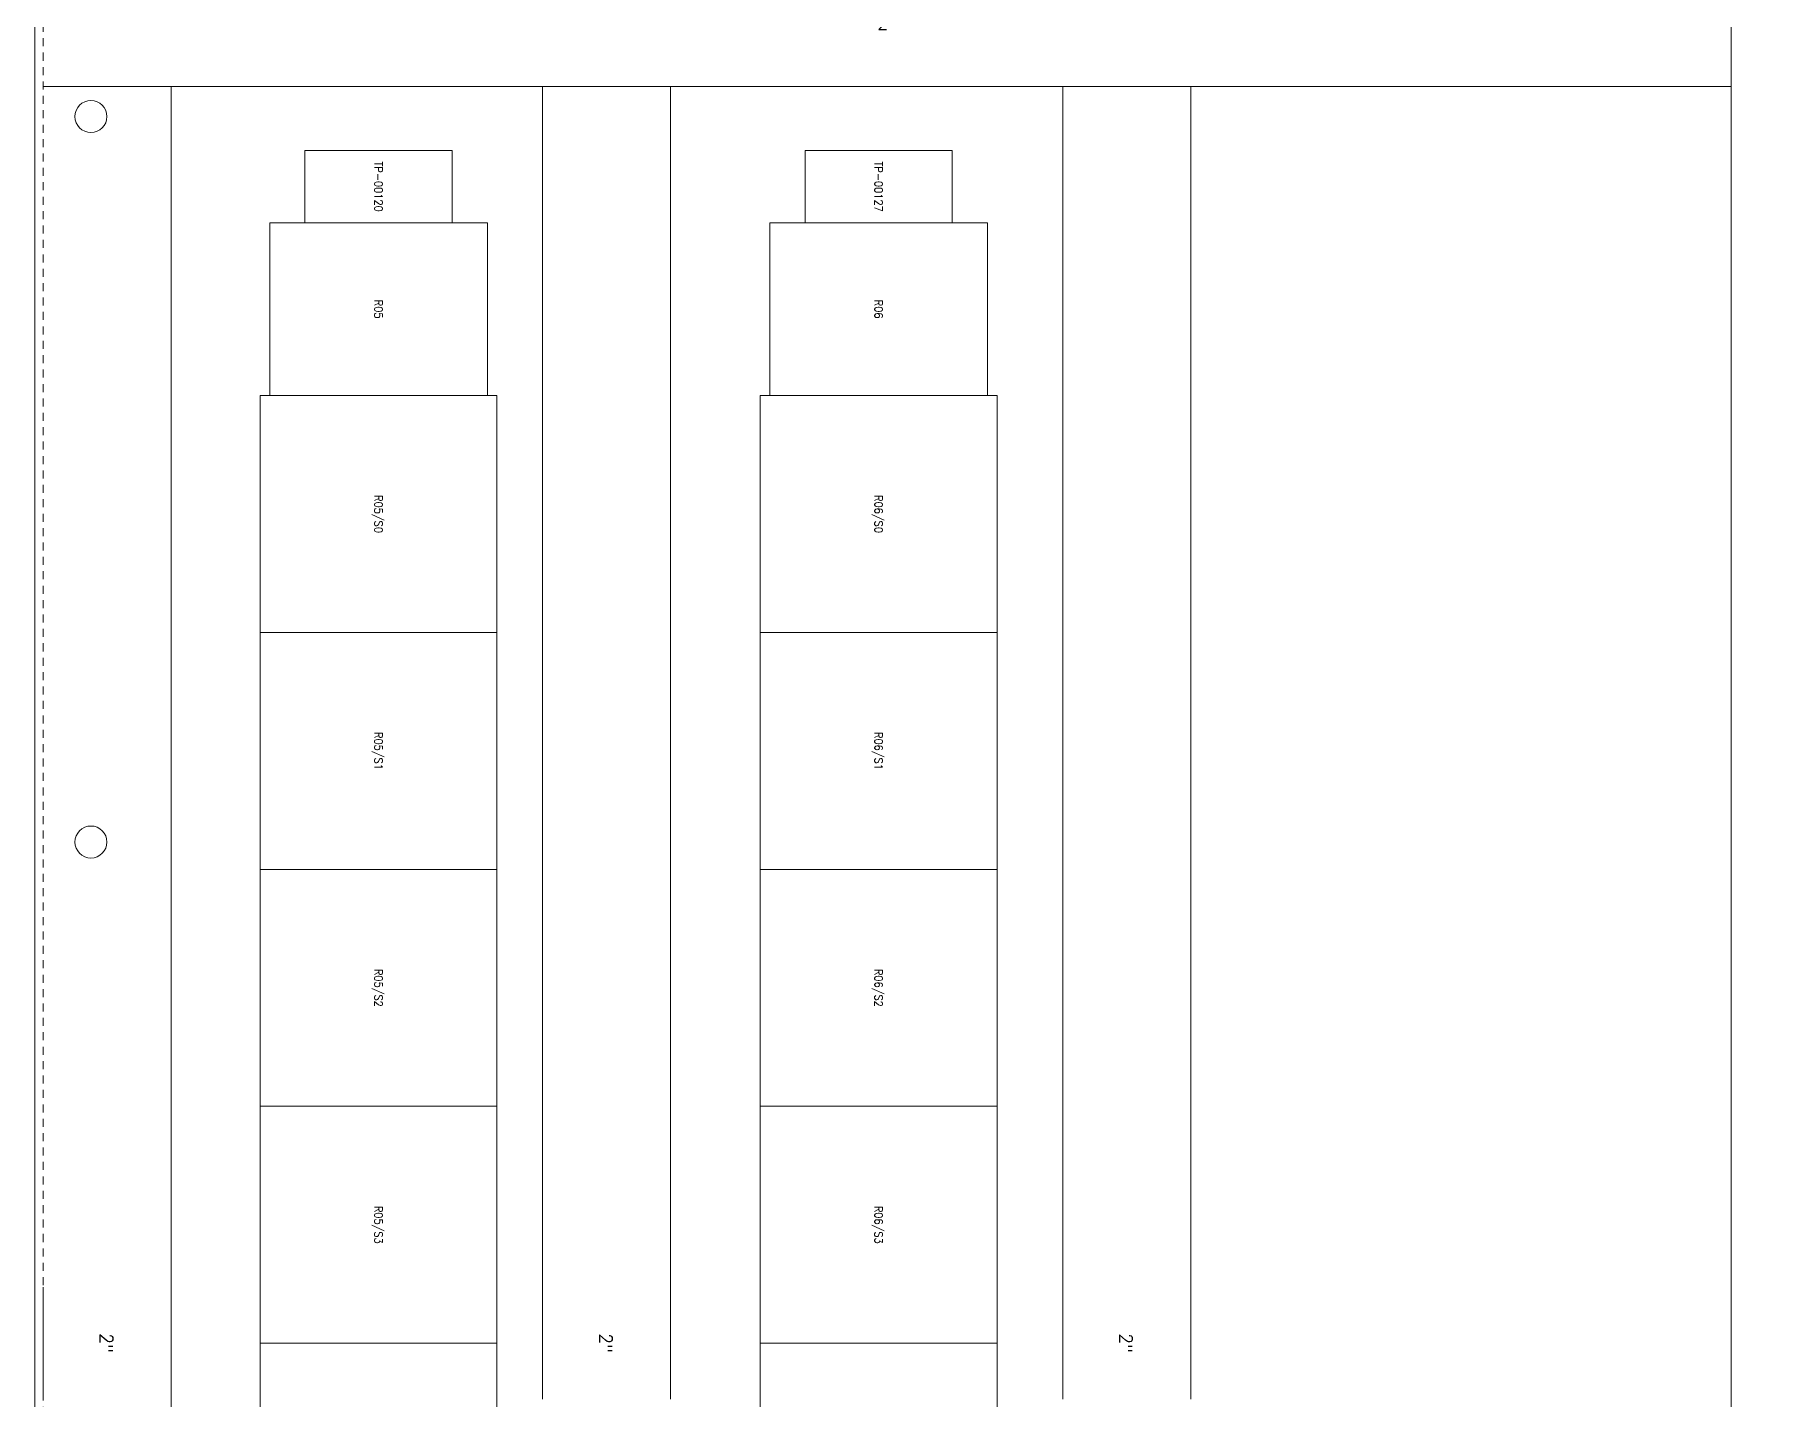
# Model space of a CAD drawing. Header units: inches. Extents: x 0 to 119, y 0 to 81.
# Drawn here: x 31.44 to 58.72, y 31.36 to 52.67 of the extents above; entities that cross this region are included whole.
import ezdxf
from ezdxf.enums import TextEntityAlignment as Align

# ---------------------------------------------------------------- set-up
doc = ezdxf.new("R2010")
doc.units = ezdxf.units.IN
doc.header["$MEASUREMENT"] = 0
doc.linetypes.add('HIDDEN', pattern=[0.1875, 0.125, -0.0625])
doc.layers.get('0').update_dxf_attribs({"lineweight": 5})
for name, color, linetype, lineweight in [('PANEL', 150, 'Continuous', 5), ('PSYMS', 7, 'Continuous', 5), ('PTAG', 51, 'Continuous', 5), ('SYMS', 7, 'Continuous', 5)]:
    doc.layers.add(name, color=color, linetype=linetype, lineweight=lineweight)
doc.styles.add('WD', font='romans.shx')

# ---------------------------------------------------------------- blocks, each defined once
blk = doc.blocks.new('HMISC_CAT1_A-72P60F1')
at = {"layer": 'PANEL', "color": 150, "linetype": 'Continuous'}
blk.add_line((-0.875, -0.747), (-0.875, 58.997), dxfattribs=at)
at = {"layer": 'PANEL', "color": 150, "linetype": 'HIDDEN'}
blk.add_line((-0.747, -0.747), (-0.747, 58.997), dxfattribs=at)
at = {"layer": 'PANEL', "color": 150, "linetype": 'Continuous'}
for centre in [(0, 40.455), (0, 29.125)]:
    blk.add_circle(centre, 0.25, dxfattribs=at)
at = {"style": 'WD'}
for tag, p in [('INST', (27.116, 62.167)), ('LOC', (27.116, 61.539)), ('DESC1', (27.116, 60.96)), ('DESC2', (27.116, 60.39)), ('DESC3', (27.116, 59.815)), ('TAG1', (27.128, 59.151))]:
    blk.add_attdef(tag, text='', height=0.5, dxfattribs=at).set_placement(p, align=Align.CENTER)
at = {"style": 'WD', "flags": 1}
for tag, p in [('FAMILY', (27.228, 58.001)), ('MFG', (27.266, 57.738)), ('ASSYCODE', (27.003, 57.526)), ('CAT', (27.141, 57.538))]:
    blk.add_attdef(tag, p, '', height=0.01, dxfattribs=at)
blk = doc.blocks.new('PNL151E0')
for p, q in [((2.7, 1.7), (0, 1.7)), ((0, 1.7), (0, 0)), ((2.7, -1.7), (2.7, 1.7)), ((0, 0), (0, -1.7)), ((0, -1.7), (2.7, -1.7))]:
    blk.add_line(p, q)
at = {"style": 'WD', "width": 0.9, "flags": 8}
blk.add_attdef('P_TAG1', text='', height=0.125, dxfattribs=at).set_placement((1.35, 0), align=Align.MIDDLE_CENTER)
for tag, p in [('RATING1', (1.35, -0.28125)), ('RATING2', (1.35, -0.4375))]:
    blk.add_attdef(tag, text='', height=0.125, dxfattribs=at).set_placement(p, align=Align.CENTER)
blk = doc.blocks.new('PNL15208')
for p, q in [((3.7, 1.85), (0, 1.85)), ((0, 1.85), (0, 0)), ((3.7, -1.85), (3.7, 1.85)), ((0, 0), (0, -1.85)), ((0, -1.85), (3.7, -1.85))]:
    blk.add_line(p, q)
at = {"style": 'WD', "width": 0.9, "flags": 8}
blk.add_attdef('P_TAG1', text='', height=0.125, dxfattribs=at).set_placement((1.85, 0), align=Align.MIDDLE_CENTER)
for tag, p in [('RATING1', (1.85, -0.28125)), ('RATING2', (1.85, -0.4375))]:
    blk.add_attdef(tag, text='', height=0.125, dxfattribs=at).set_placement(p, align=Align.CENTER)
blk = doc.blocks.new('PNL15278')
for p, q in [((3.7, 1.85), (0, 1.85)), ((0, 1.85), (0, 0)), ((3.7, -1.85), (3.7, 1.85)), ((0, 0), (0, -1.85)), ((0, -1.85), (3.7, -1.85))]:
    blk.add_line(p, q)
at = {"style": 'WD', "width": 0.9, "flags": 8}
blk.add_attdef('P_TAG1', text='', height=0.125, dxfattribs=at).set_placement((1.85, 0), align=Align.MIDDLE_CENTER)
for tag, p in [('RATING1', (1.85, -0.28125)), ('RATING2', (1.85, -0.4375))]:
    blk.add_attdef(tag, text='', height=0.125, dxfattribs=at).set_placement(p, align=Align.CENTER)
blk = doc.blocks.new('PNL153F6')
for p, q in [((1.128, 1.15), (0, 1.15)), ((0, 1.15), (0, 0)), ((1.128, -1.15), (1.128, 1.15)), ((0, 0), (0, -1.15)), ((0, -1.15), (1.128, -1.15))]:
    blk.add_line(p, q)
at = {"style": 'WD', "width": 0.9, "flags": 8}
blk.add_attdef('P_TAG1', text='', height=0.125, dxfattribs=at).set_placement((0.564, 0), align=Align.MIDDLE_CENTER)
for tag, p in [('RATING1', (0.564, -0.28125)), ('RATING2', (0.564, -0.4375))]:
    blk.add_attdef(tag, text='', height=0.125, dxfattribs=at).set_placement(p, align=Align.CENTER)
blk = doc.blocks.new('WW_3')
for p, q in [((-0.9125, 1.5), (0.8375, 1.5)), ((-0.9125, -1.5), (0.8375, -1.5))]:
    blk.add_line(p, q)
at = {"insert": (-0.0375, -0.0125), "char_height": 0.2, "width": 0.3232, "attachment_point": 5, "style": 'WD'}
blk.add_mtext('3"', dxfattribs=at)
blk = doc.blocks.new('WW_2')
for p, q in [((-0.875, 1), (0.875, 1)), ((-0.875, -1), (0.875, -1))]:
    blk.add_line(p, q)
at = {"insert": (0, -0.0125), "char_height": 0.2, "width": 0.3232, "attachment_point": 5, "style": 'WD'}
blk.add_mtext('2"', dxfattribs=at)

msp = doc.modelspace()

# ---------------------------------------------------------------- linework, layer by layer
at = {"layer": 'PSYMS'}
for p, q in [((57.9448, 40.975), (57.9448, 69.9345)), ((43.8838, 51.8625), (31.5728, 51.8625)), ((33.5728, 33.1125), (33.5728, 51.8625)), ((39.375, 33.1125), (39.375, 51.8625)), ((41.375, 33.1125), (41.375, 51.8625)), ((45.6338, 51.8625), (57.9448, 51.8625)), ((47.5, 33.1125), (47.5, 51.8625)), ((49.5, 33.1125), (49.5, 51.8625)), ((57.9448, 39.225), (57.9448, 10.1905)), ((33.5728, 31.3625), (33.5728, 10.1905))]:
    msp.add_line(p, q, dxfattribs=at)

# ---------------------------------------------------------------- block references
msp.add_blockref('WW_2', (44.7588, 52.8625), dxfattribs=at)
ref = msp.add_blockref('PNL153F6', (36.8125, 50.8625), dxfattribs=dict(at, rotation=270))
ref.add_attrib('P_TAG1', 'TP-00120', dxfattribs={"layer": 'PTAG', "height": 0.125, "rotation": 270, "style": 'WD', "width": 0.9, "flags": 8}).set_placement((36.8125, 50.2985), align=Align.MIDDLE_CENTER)
ref = msp.add_blockref('PNL153F6', (44.625, 50.8625), dxfattribs=dict(at, rotation=270))
ref.add_attrib('P_TAG1', 'TP-00127', dxfattribs={"layer": 'PTAG', "height": 0.125, "rotation": 270, "style": 'WD', "width": 0.9, "flags": 8}).set_placement((44.625, 50.2985), align=Align.MIDDLE_CENTER)
ref = msp.add_blockref('PNL151E0', (36.8125, 49.7345), dxfattribs=dict(at, rotation=270))
ref.add_attrib('P_TAG1', 'R05', dxfattribs={"layer": 'PTAG', "height": 0.125, "rotation": 270, "style": 'WD', "width": 0.9, "flags": 8}).set_placement((36.8125, 48.3845), align=Align.MIDDLE_CENTER)
ref = msp.add_blockref('PNL151E0', (44.625, 49.7345), dxfattribs=dict(at, rotation=270))
ref.add_attrib('P_TAG1', 'R06', dxfattribs={"layer": 'PTAG', "height": 0.125, "rotation": 270, "style": 'WD', "width": 0.9, "flags": 8}).set_placement((44.625, 48.3845), align=Align.MIDDLE_CENTER)
ref = msp.add_blockref('PNL15208', (36.8125, 47.0345), dxfattribs=dict(at, rotation=270))
ref.add_attrib('P_TAG1', 'R05/S0', dxfattribs={"layer": 'PTAG', "height": 0.125, "rotation": 270, "style": 'WD', "width": 0.9, "flags": 8}).set_placement((36.8125, 45.1845), align=Align.MIDDLE_CENTER)
ref = msp.add_blockref('PNL15208', (44.625, 47.0345), dxfattribs=dict(at, rotation=270))
ref.add_attrib('P_TAG1', 'R06/S0', dxfattribs={"layer": 'PTAG', "height": 0.125, "rotation": 270, "style": 'WD', "width": 0.9, "flags": 8}).set_placement((44.625, 45.1845), align=Align.MIDDLE_CENTER)
ref = msp.add_blockref('PNL15208', (36.8125, 43.3345), dxfattribs=dict(at, rotation=270))
ref.add_attrib('P_TAG1', 'R05/S1', dxfattribs={"layer": 'PTAG', "height": 0.125, "rotation": 270, "style": 'WD', "width": 0.9, "flags": 8}).set_placement((36.8125, 41.4845), align=Align.MIDDLE_CENTER)
ref = msp.add_blockref('PNL15208', (44.625, 43.3345), dxfattribs=dict(at, rotation=270))
ref.add_attrib('P_TAG1', 'R06/S1', dxfattribs={"layer": 'PTAG', "height": 0.125, "rotation": 270, "style": 'WD', "width": 0.9, "flags": 8}).set_placement((44.625, 41.4845), align=Align.MIDDLE_CENTER)
at = {"layer": 'PSYMS', "rotation": 270}
for name, p in [('WW_3', (59.4448, 40.0625)), ('WW_2', (32.5728, 32.2375)), ('WW_2', (40.375, 32.2375)), ('WW_2', (48.5, 32.2375))]:
    msp.add_blockref(name, p, dxfattribs=at)
at = {"layer": 'PSYMS'}
ref = msp.add_blockref('PNL15208', (36.8125, 39.6345), dxfattribs=dict(at, rotation=270))
ref.add_attrib('P_TAG1', 'R05/S2', dxfattribs={"layer": 'PTAG', "height": 0.125, "rotation": 270, "style": 'WD', "width": 0.9, "flags": 8}).set_placement((36.8125, 37.7845), align=Align.MIDDLE_CENTER)
ref = msp.add_blockref('PNL15208', (44.625, 39.6345), dxfattribs=dict(at, rotation=270))
ref.add_attrib('P_TAG1', 'R06/S2', dxfattribs={"layer": 'PTAG', "height": 0.125, "rotation": 270, "style": 'WD', "width": 0.9, "flags": 8}).set_placement((44.625, 37.7845), align=Align.MIDDLE_CENTER)
ref = msp.add_blockref('PNL15208', (36.8125, 35.9345), dxfattribs=dict(at, rotation=270))
ref.add_attrib('P_TAG1', 'R05/S3', dxfattribs={"layer": 'PTAG', "height": 0.125, "rotation": 270, "style": 'WD', "width": 0.9, "flags": 8}).set_placement((36.8125, 34.0845), align=Align.MIDDLE_CENTER)
ref = msp.add_blockref('PNL15208', (44.625, 35.9345), dxfattribs=dict(at, rotation=270))
ref.add_attrib('P_TAG1', 'R06/S3', dxfattribs={"layer": 'PTAG', "height": 0.125, "rotation": 270, "style": 'WD', "width": 0.9, "flags": 8}).set_placement((44.625, 34.0845), align=Align.MIDDLE_CENTER)
ref = msp.add_blockref('PNL15278', (36.8125, 32.2345), dxfattribs=dict(at, rotation=270))
ref.add_attrib('P_TAG1', 'R05/S4', dxfattribs={"layer": 'PTAG', "height": 0.125, "rotation": 270, "style": 'WD', "width": 0.9, "flags": 8}).set_placement((36.8125, 30.3845), align=Align.MIDDLE_CENTER)
ref = msp.add_blockref('PNL15208', (44.625, 32.2345), dxfattribs=dict(at, rotation=270))
ref.add_attrib('P_TAG1', 'R06/S4', dxfattribs={"layer": 'PTAG', "height": 0.125, "rotation": 270, "style": 'WD', "width": 0.9, "flags": 8}).set_placement((44.625, 30.3845), align=Align.MIDDLE_CENTER)
at = {"layer": 'SYMS'}
msp.add_blockref('HMISC_CAT1_A-72P60F1', (32.3198, 10.9375), dxfattribs=at)

doc.saveas('drawing.dxf')
